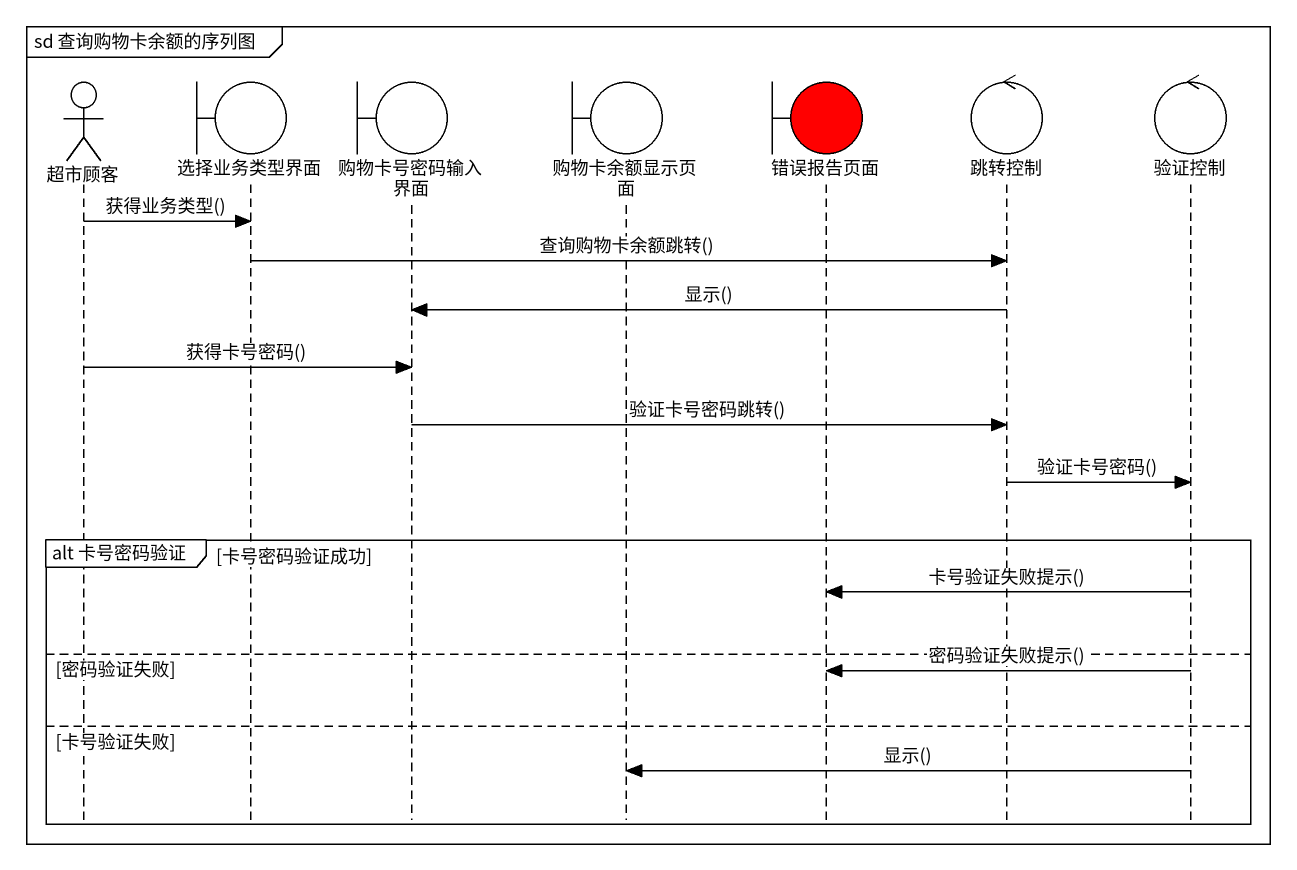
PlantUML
@startuml
mainframe sd 查询购物卡余额的序列图
hide footbox
actor 超市顾客
boundary 选择业务类型界面
boundary 购物卡号密码输入界面
boundary 购物卡余额显示页面
boundary 错误报告页面 #FF0000
control 跳转控制
control 验证控制

超市顾客 -> 选择业务类型界面 : 获得业务类型()
选择业务类型界面 -> 跳转控制 : 查询购物卡余额跳转()
跳转控制 -> 购物卡号密码输入界面 : 显示()
超市顾客 -> 购物卡号密码输入界面 : 获得卡号密码()
购物卡号密码输入界面 -> 跳转控制 : 验证卡号密码跳转()
跳转控制 -> 验证控制 : 验证卡号密码()
group alt 卡号密码验证 [卡号密码验证成功]
  验证控制 -> 错误报告页面 : 卡号验证失败提示()
else 密码验证失败
  验证控制 -> 错误报告页面 : 密码验证失败提示()
else 卡号验证失败
  验证控制 -> 购物卡余额显示页面 : 显示()
end
@enduml
